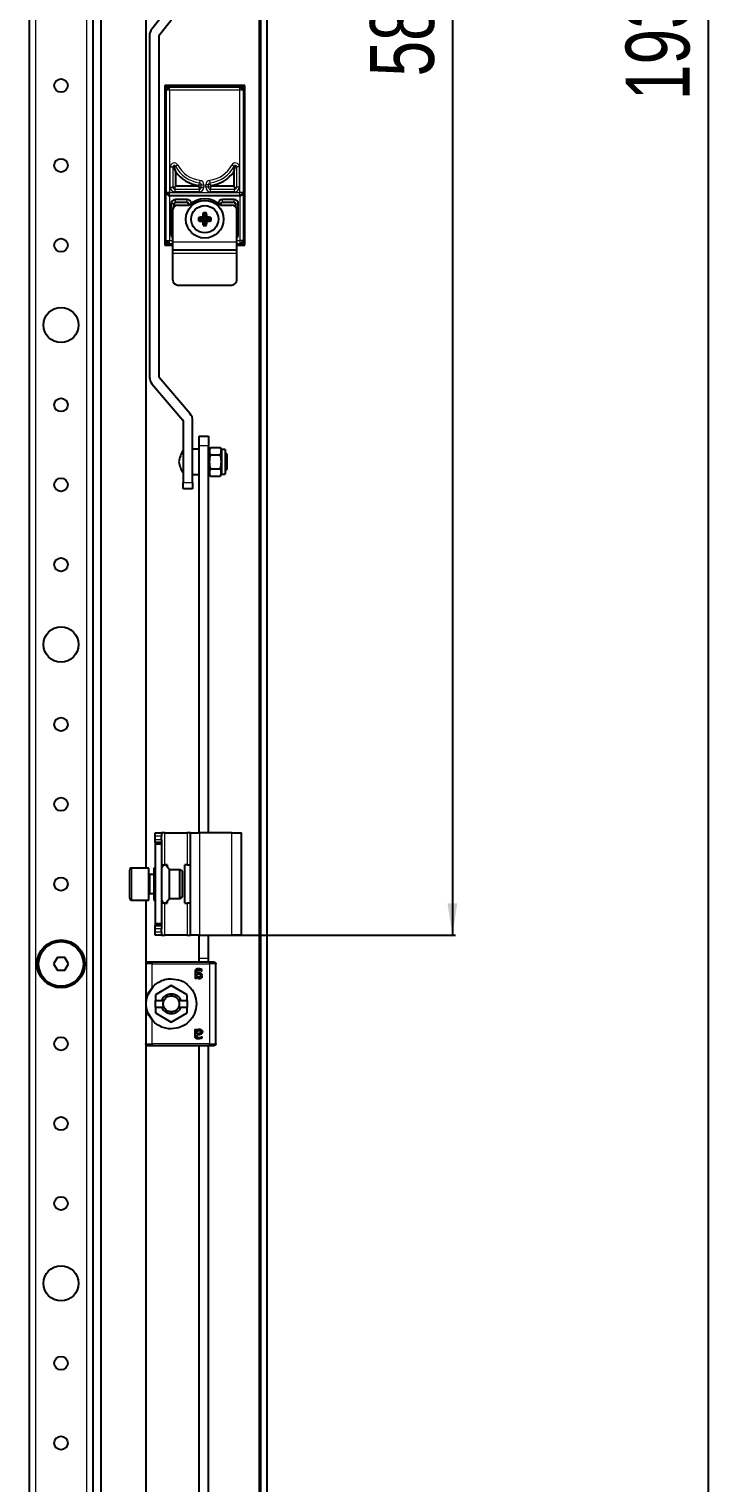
# Model space of a CAD drawing. Header units: millimetres. Extents: x -141 to 1299, y -1456 to 1043.
# Drawn here: x 1085 to 1299, y -678.5 to -223.4 of the extents above; entities that cross this region are included whole.
import ezdxf

# ---------------------------------------------------------------- set-up
doc = ezdxf.new("R2010")
doc.units = ezdxf.units.MM
doc.layers.add('FORMAT', color=7, linetype='Continuous')
doc.styles.add('SLDTEXTSTYLE0', font='TXT', dxfattribs={"width": 0.75})
doc.dimstyles.new('SLDDIMSTYLE0', dxfattribs={"dimtxt": 20, "dimasz": 10, "dimexe": 0, "dimexo": 0.0625, "dimgap": 5, "dimtad": 2, "dimdec": 1, "dimrnd": 1e-09, "dimzin": 12, "dimdsep": 46, "dimtxsty": 'SLDTEXTSTYLE0', "dimsah": 1, "dimcen": 0.09, "dimadec": 0, "dimazin": 3, "dimtfac": 1, "dimtofl": 0, "dimtmove": 0, "dimatfit": 3, "dimfxl": 0, "dimfrac": 2, "dimtolj": 1, "dimtzin": 12, "dimarcsym": 0})

# ---------------------------------------------------------------- blocks, each defined once
blk = doc.blocks.new('_D_5')
at = {"layer": 'FORMAT'}
for p, q in [((1151.5, 749.96), (1298.5, 749.96)), ((1297.5, 749.96), (1297.5, -1182.04)), ((1151.5, -1182.04), (1298.5, -1182.04))]:
    blk.add_line(p, q, dxfattribs=at)
for points in [[(1297.5, 749.96), (1295.96, 739.96), (1299.04, 739.96)], [(1297.5, -1182.04), (1299.04, -1172.04), (1295.96, -1172.04)]]:
    blk.add_solid(points, dxfattribs=at)
at = {"layer": 'FORMAT', "insert": (1271.72, -245.59), "char_height": 20, "attachment_point": 1, "rotation": 90, "style": 'SLDTEXTSTYLE0'}
blk.add_mtext('1932', dxfattribs=at)
blk = doc.blocks.new('_D_8')
at = {"layer": 'FORMAT'}
for p, q in [((1148.5, 74.96), (1218.5, 74.96)), ((1217.5, 74.96), (1217.5, -507.04)), ((1148.5, -507.04), (1218.5, -507.04))]:
    blk.add_line(p, q, dxfattribs=at)
for points in [[(1217.5, 74.96), (1215.96, 64.96), (1219.04, 64.96)], [(1217.5, -507.04), (1219.04, -497.04), (1215.96, -497.04)]]:
    blk.add_solid(points, dxfattribs=at)
at = {"layer": 'FORMAT', "insert": (1191.72, -238.2), "char_height": 20, "attachment_point": 1, "rotation": 90, "style": 'SLDTEXTSTYLE0'}
blk.add_mtext('582', dxfattribs=at)

msp = doc.modelspace()

# ---------------------------------------------------------------- linework, layer by layer
at = {"color": 7, "linetype": 'Continuous', "lineweight": 25}
for p, q in [((1157.49, -1293.54), (1157.49, 861.46)), ((1159.49, -1293.54), (1159.49, 861.46)), ((1107.49, 828.46), (1107.49, -1260.54)), ((1084.99, 801.46), (1084.99, -1233.54)), ((1104.99, 801.46), (1104.99, -1233.54)), ((1121.49, 53.96), (1121.49, -486.04)), ((1128.15, -217.39), (1123.39, -223.36)), ((1125.74, -225.23), (1130.5, -219.26)), ((1122.69, -225.35), (1122.69, -332.34)), ((1125.69, -332.34), (1125.69, -225.35)), ((1152.49, -241.04), (1127.49, -241.04)), ((1127.49, -241.04), (1127.49, -291.04)), ((1128.68, -241.22), (1151.31, -241.22)), ((1152.49, -291.04), (1152.49, -241.04)), ((1127.68, -289.85), (1127.68, -242.22)), ((1152.31, -242.22), (1152.31, -289.85)), ((1130.9, -268.09), (1130.44, -266.54)), ((1130.9, -272.58), (1130.9, -268.09)), ((1149.09, -268.09), (1149.54, -266.54)), ((1149.09, -268.09), (1149.09, -272.58)), ((1130.9, -272.58), (1130.64, -272.84)), ((1137.99, -272.58), (1130.9, -272.58)), ((1137.99, -272.38), (1138.24, -272.17)), ((1137.99, -272.38), (1137.99, -272.58)), ((1137.99, -272.58), (1138.24, -272.84)), ((1142, -272.38), (1141.74, -272.17)), ((1142, -272.58), (1141.74, -272.84)), ((1142, -272.58), (1142, -272.38)), ((1149.09, -272.58), (1142, -272.58)), ((1149.09, -272.58), (1149.34, -272.84)), ((1128.96, -275.54), (1128.95, -275.54)), ((1128.98, -275.54), (1128.96, -275.54)), ((1151.01, -275.54), (1128.98, -275.54)), ((1134.49, -276.74), (1130.79, -276.74)), ((1130.79, -277.6), (1134.49, -277.6)), ((1149.19, -276.74), (1145.49, -276.74)), ((1145.49, -277.6), (1149.19, -277.6)), ((1151.02, -275.54), (1151.01, -275.54)), ((1151.04, -275.54), (1151.02, -275.54)), ((1129.49, -278.04), (1129.49, -287.74)), ((1129.99, -289.99), (1129.99, -279.99)), ((1130.36, -279.01), (1130.36, -278.04)), ((1131.49, -278.49), (1135.1, -278.49)), ((1134.93, -278.04), (1134.93, -278.49)), ((1139.88, -281.33), (1139.45, -280.97)), ((1139.88, -281.33), (1139.88, -282.77)), ((1140.11, -281.33), (1140.54, -280.97)), ((1140.11, -282.77), (1140.11, -281.33)), ((1144.89, -278.49), (1148.49, -278.49)), ((1145.06, -278.49), (1145.06, -278.04)), ((1149.63, -278.04), (1149.63, -279.01)), ((1149.99, -289.99), (1149.99, -279.99)), ((1150.49, -287.74), (1150.49, -278.04)), ((1138.43, -282.77), (1138.07, -282.34)), ((1138.43, -283), (1138.07, -283.43)), ((1139.88, -282.77), (1138.43, -282.77)), ((1138.43, -283), (1139.88, -283)), ((1139.88, -282.77), (1139.36, -282.26)), ((1139.88, -283), (1139.36, -283.52)), ((1139.88, -284.45), (1139.45, -284.81)), ((1139.88, -283), (1139.88, -284.45)), ((1140.11, -282.77), (1140.62, -282.26)), ((1141.55, -282.77), (1140.11, -282.77)), ((1140.11, -283), (1140.62, -283.52)), ((1140.11, -283), (1141.55, -283)), ((1140.11, -284.45), (1140.11, -283)), ((1140.11, -284.45), (1140.54, -284.81)), ((1141.55, -282.77), (1141.91, -282.34)), ((1141.55, -283), (1141.91, -283.43)), ((1127.49, -291.04), (1129.99, -291.04)), ((1129.99, -290.85), (1128.68, -290.85)), ((1129.99, -292.49), (1129.99, -289.99)), ((1149.99, -292.49), (1149.99, -289.99)), ((1151.31, -290.85), (1149.99, -290.85)), ((1149.99, -291.04), (1152.49, -291.04)), ((1129.99, -292.49), (1149.99, -292.49)), ((1129.99, -293.49), (1129.99, -292.49)), ((1129.99, -301.99), (1129.99, -293.49)), ((1149.99, -293.49), (1149.99, -292.49)), ((1149.99, -301.99), (1149.99, -293.49)), ((1131.49, -303.49), (1148.49, -303.49)), ((1123.46, -334.41), (1133.15, -345.78)), ((1135.43, -343.83), (1125.74, -332.47)), ((1133.19, -345.91), (1133.19, -365.34)), ((1136.19, -365.34), (1136.19, -345.91)), ((1138.19, -354.84), (1136.19, -354.84)), ((1138.19, -350.84), (1141.19, -350.84)), ((1138.19, -353.84), (1138.19, -350.84)), ((1138.19, -475.04), (1138.19, -353.84)), ((1141.19, -350.84), (1141.19, -353.84)), ((1141.19, -475.04), (1141.19, -353.84)), ((1141.74, -354.39), (1141.39, -354.99)), ((1141.39, -354.99), (1141.39, -362.69)), ((1141.74, -354.39), (1144.85, -354.39)), ((1145.19, -354.99), (1144.85, -354.39)), ((1146.39, -354.99), (1145.19, -354.99)), ((1145.19, -354.99), (1145.19, -362.69)), ((1146.39, -354.99), (1146.39, -362.69)), ((1141.39, -355.89), (1141.19, -355.89)), ((1141.74, -356.61), (1144.85, -356.61)), ((1146.89, -356.39), (1146.39, -355.89)), ((1146.89, -356.39), (1146.89, -361.29)), ((1136.19, -362.84), (1138.19, -362.84)), ((1141.19, -361.79), (1141.39, -361.79)), ((1141.39, -362.69), (1141.74, -363.29)), ((1141.74, -361.06), (1144.85, -361.06)), ((1141.74, -363.29), (1144.85, -363.29)), ((1144.85, -363.29), (1145.19, -362.69)), ((1145.19, -362.69), (1146.39, -362.69)), ((1146.39, -361.79), (1146.89, -361.29)), ((1133.19, -367.34), (1133.19, -365.34)), ((1136.19, -367.34), (1133.19, -367.34)), ((1136.19, -365.34), (1136.19, -367.34)), ((1124.49, -475.04), (1126.49, -475.04)), ((1124.49, -476.04), (1124.49, -475.04)), ((1124.49, -477.04), (1124.49, -476.04)), ((1124.49, -478.04), (1124.49, -477.04)), ((1126.49, -475.04), (1126.49, -476.04)), ((1127.49, -475.04), (1126.49, -475.04)), ((1126.49, -477.04), (1126.49, -476.04)), ((1126.49, -477.04), (1126.49, -478.04)), ((1127.49, -475.04), (1134.49, -475.04)), ((1135.49, -475.04), (1134.49, -475.04)), ((1135.49, -507.04), (1135.49, -475.04)), ((1135.49, -475.04), (1138.49, -475.04)), ((1148.49, -475.04), (1138.49, -475.04)), ((1148.49, -475.04), (1151.49, -475.04)), ((1151.49, -507.04), (1151.49, -475.04)), ((1126.49, -478.04), (1124.49, -478.04)), ((1124.49, -478.04), (1124.49, -478.54)), ((1126.49, -478.54), (1124.49, -478.54)), ((1124.49, -478.54), (1124.49, -503.54)), ((1126.49, -478.04), (1126.49, -478.54)), ((1126.49, -478.54), (1126.49, -503.54)), ((1116.49, -495.44), (1116.49, -486.64)), ((1122.49, -486.04), (1117.09, -486.04)), ((1122.49, -496.04), (1122.49, -486.04)), ((1124.49, -486.04), (1123.99, -486.04)), ((1123.99, -486.04), (1123.99, -487.25)), ((1126.49, -485.04), (1127.49, -485.04)), ((1128.19, -485.04), (1127.49, -485.04)), ((1128.19, -485.04), (1128.19, -485.49)), ((1132.13, -486.54), (1128.99, -486.54)), ((1128.99, -495.54), (1128.99, -486.54)), ((1132.99, -487.04), (1132.13, -486.54)), ((1132.13, -495.54), (1132.13, -486.54)), ((1132.99, -495.04), (1132.99, -487.04)), ((1133.79, -497.04), (1133.79, -485.04)), ((1134.49, -485.04), (1133.79, -485.04)), ((1134.49, -485.04), (1135.49, -485.04)), ((1123.99, -488.04), (1122.74, -488.04)), ((1123.99, -487.25), (1123.99, -496.04)), ((1117.09, -496.04), (1122.49, -496.04)), ((1121.49, -496.04), (1121.49, -515.86)), ((1122.74, -494.04), (1123.99, -494.04)), ((1123.99, -496.04), (1124.49, -496.04)), ((1128.99, -495.54), (1132.13, -495.54)), ((1132.13, -495.54), (1132.99, -495.04)), ((1127.49, -497.04), (1126.49, -497.04)), ((1127.49, -497.04), (1128.19, -497.04)), ((1128.19, -496.59), (1128.19, -497.04)), ((1133.79, -497.04), (1134.49, -497.04)), ((1135.49, -497.04), (1134.49, -497.04)), ((1126.49, -503.54), (1124.49, -503.54)), ((1124.49, -503.54), (1124.49, -504.04)), ((1124.49, -505.04), (1124.49, -504.04)), ((1124.49, -504.04), (1126.49, -504.04)), ((1124.49, -506.04), (1124.49, -505.04)), ((1126.49, -503.54), (1126.49, -504.04)), ((1126.49, -504.04), (1126.49, -505.04)), ((1126.49, -506.04), (1126.49, -505.04)), ((1124.49, -507.04), (1124.49, -506.04)), ((1126.49, -507.04), (1124.49, -507.04)), ((1126.49, -506.04), (1126.49, -507.04)), ((1126.49, -507.04), (1127.49, -507.04)), ((1134.49, -507.04), (1127.49, -507.04)), ((1134.49, -507.04), (1135.49, -507.04)), ((1138.49, -507.04), (1135.49, -507.04)), ((1138.19, -514.34), (1138.19, -507.04)), ((1138.49, -507.04), (1148.49, -507.04)), ((1141.19, -514.34), (1141.19, -507.04)), ((1151.49, -507.04), (1148.49, -507.04)), ((1093.84, -514.04), (1092.68, -516.04)), ((1096.15, -514.04), (1093.84, -514.04)), ((1097.3, -516.04), (1096.15, -514.04)), ((1138.19, -515.59), (1138.19, -514.34)), ((1141.19, -515.59), (1141.19, -514.34)), ((1092.68, -516.04), (1093.84, -518.04)), ((1093.84, -518.04), (1096.15, -518.04)), ((1096.15, -518.04), (1097.3, -516.04)), ((1121.49, -516.04), (1121.49, -541.04)), ((1141.49, -515.54), (1123.49, -515.54)), ((1136.94, -518.58), (1136.94, -520.44)), ((1137.46, -518.83), (1137.46, -518.61)), ((1137.85, -518.83), (1137.46, -518.83)), ((1142.09, -515.54), (1141.84, -515.54)), ((1143.49, -541.04), (1143.49, -516.04)), ((1122.32, -525.41), (1123.83, -523.15)), ((1129.49, -522.82), (1124.54, -525.68)), ((1134.44, -525.68), (1129.49, -522.82)), ((1137.39, -520.44), (1137.39, -520.16)), ((1137.46, -519.18), (1137.89, -519.18)), ((1137.46, -519.77), (1137.46, -519.18)), ((1124.54, -525.68), (1124.54, -527.54)), ((1124.54, -529.54), (1124.54, -527.54)), ((1124.54, -527.54), (1126.51, -527.54)), ((1127.2, -527.54), (1126.51, -527.54)), ((1132.48, -527.54), (1131.79, -527.54)), ((1132.48, -527.54), (1134.44, -527.54)), ((1134.44, -527.54), (1134.44, -525.68)), ((1134.44, -527.54), (1134.44, -529.54)), ((1123.83, -533.92), (1122.32, -531.66)), ((1124.54, -529.54), (1124.54, -531.39)), ((1124.54, -529.54), (1126.51, -529.54)), ((1124.54, -531.39), (1129.49, -534.25)), ((1126.51, -529.54), (1127.2, -529.54)), ((1129.49, -534.25), (1134.44, -531.39)), ((1131.79, -529.54), (1132.48, -529.54)), ((1132.48, -529.54), (1134.44, -529.54)), ((1134.44, -531.39), (1134.44, -529.54)), ((1136.94, -538.49), (1136.94, -536.63)), ((1137.39, -536.63), (1137.39, -536.91)), ((1121.49, -541.21), (1121.49, -1161.04)), ((1123.49, -541.54), (1141.49, -541.54)), ((1137.46, -537.89), (1137.46, -537.3)), ((1137.89, -537.89), (1137.46, -537.89)), ((1137.85, -538.24), (1137.46, -538.24)), ((1137.46, -538.24), (1137.46, -538.46)), ((1138.19, -1150.04), (1138.19, -541.54)), ((1141.19, -1150.04), (1141.19, -541.54)), ((1141.84, -541.54), (1142.09, -541.54))]:
    msp.add_line(p, q, dxfattribs=at)
at = {"color": 8, "linetype": 'Continuous', "lineweight": 18}
for p, q in [((1156.89, 858.86), (1156.89, -1290.94)), ((1086.99, 801.46), (1086.99, -1233.54)), ((1102.99, 801.46), (1102.99, -1233.54)), ((1128.68, -241.22), (1128.98, -241.52)), ((1151.01, -241.52), (1151.31, -241.22)), ((1127.98, -242.52), (1127.68, -242.22)), ((1127.98, -274.54), (1127.98, -242.52)), ((1128.98, -241.52), (1151.01, -241.52)), ((1128.98, -242.52), (1128.98, -274.54)), ((1151.01, -242.52), (1128.98, -242.52)), ((1151.01, -274.54), (1151.01, -242.52)), ((1152.31, -242.22), (1152.01, -242.52)), ((1152.01, -242.52), (1152.01, -274.54)), ((1129.18, -272.84), (1129.18, -266.54)), ((1129.18, -266.54), (1129.98, -266.54)), ((1129.98, -266.54), (1129.98, -272.84)), ((1130.44, -266.54), (1129.98, -266.54)), ((1130.44, -266.54), (1130.85, -266.32)), ((1131.55, -265.94), (1130.85, -266.32)), ((1149.14, -266.32), (1148.44, -265.94)), ((1149.54, -266.54), (1149.14, -266.32)), ((1149.54, -266.54), (1150, -266.54)), ((1150.8, -266.54), (1150, -266.54)), ((1150, -272.84), (1150, -266.54)), ((1150.8, -266.54), (1150.8, -272.84)), ((1129.18, -272.84), (1129.98, -272.84)), ((1130.64, -272.84), (1129.98, -272.84)), ((1130.64, -272.84), (1130.64, -273.5)), ((1138.24, -272.17), (1138.33, -271.51)), ((1138.24, -272.17), (1138.9, -272.17)), ((1138.24, -272.84), (1138.24, -273.5)), ((1138.24, -272.84), (1138.9, -272.84)), ((1138.44, -270.72), (1138.33, -271.51)), ((1138.9, -272.17), (1139.7, -272.17)), ((1138.9, -272.84), (1138.9, -272.17)), ((1138.9, -272.84), (1139.7, -272.84)), ((1139.7, -272.17), (1139.7, -272.84)), ((1140.28, -272.84), (1140.28, -272.17)), ((1141.08, -272.17), (1140.28, -272.17)), ((1141.08, -272.84), (1140.28, -272.84)), ((1141.08, -272.17), (1141.08, -272.84)), ((1141.74, -272.17), (1141.08, -272.17)), ((1141.74, -272.84), (1141.08, -272.84)), ((1141.65, -271.51), (1141.55, -270.72)), ((1141.74, -272.17), (1141.65, -271.51)), ((1141.74, -272.84), (1141.74, -273.5)), ((1149.34, -272.84), (1149.34, -273.5)), ((1149.34, -272.84), (1150, -272.84)), ((1150.8, -272.84), (1150, -272.84)), ((1127.95, -274.54), (1127.98, -274.54)), ((1127.95, -289.58), (1127.95, -274.54)), ((1128.95, -275.54), (1128.95, -289.58)), ((1128.98, -274.54), (1151.01, -274.54)), ((1130.64, -273.5), (1130.64, -274.29)), ((1130.64, -273.5), (1138.24, -273.5)), ((1138.24, -274.29), (1130.64, -274.29)), ((1130.79, -277.6), (1130.79, -276.74)), ((1134.49, -277.6), (1134.49, -276.74)), ((1138.24, -273.5), (1138.24, -274.29)), ((1141.74, -274.29), (1141.74, -273.5)), ((1141.74, -273.5), (1149.34, -273.5)), ((1149.34, -274.29), (1141.74, -274.29)), ((1145.49, -277.6), (1145.49, -276.74)), ((1149.19, -277.6), (1149.19, -276.74)), ((1149.34, -274.29), (1149.34, -273.5)), ((1151.04, -289.58), (1151.04, -275.54)), ((1152.01, -274.54), (1152.04, -274.54)), ((1152.04, -274.54), (1152.04, -289.58)), ((1130.36, -278.04), (1129.49, -278.04)), ((1134.93, -278.04), (1135.6, -278.04)), ((1145.06, -278.04), (1144.39, -278.04)), ((1149.63, -278.04), (1150.49, -278.04)), ((1127.68, -289.85), (1127.95, -289.58)), ((1128.95, -290.58), (1128.68, -290.85)), ((1128.95, -289.58), (1129.99, -289.58)), ((1129.99, -290.58), (1128.95, -290.58)), ((1129.99, -287.74), (1129.49, -287.74)), ((1129.99, -289.99), (1149.99, -289.99)), ((1149.99, -287.74), (1150.49, -287.74)), ((1149.99, -289.58), (1151.04, -289.58)), ((1151.04, -290.58), (1149.99, -290.58)), ((1151.31, -290.85), (1151.04, -290.58)), ((1152.04, -289.58), (1152.31, -289.85)), ((1129.99, -293.49), (1149.99, -293.49)), ((1141.19, -353.84), (1138.19, -353.84)), ((1133.19, -365.34), (1136.19, -365.34)), ((1126.49, -476.04), (1124.49, -476.04)), ((1124.49, -477.04), (1126.49, -477.04)), ((1127.49, -485.04), (1127.49, -475.04)), ((1134.49, -475.04), (1134.49, -485.04)), ((1138.49, -507.04), (1138.49, -475.04)), ((1148.49, -507.04), (1148.49, -475.04)), ((1117.09, -486.04), (1117.09, -496.04)), ((1122.74, -488.04), (1122.74, -489.5)), ((1122.74, -489.5), (1122.74, -494.04)), ((1127.49, -507.04), (1127.49, -497.04)), ((1134.49, -497.04), (1134.49, -507.04)), ((1126.49, -505.04), (1124.49, -505.04)), ((1124.49, -506.04), (1126.49, -506.04)), ((1141.19, -514.34), (1138.19, -514.34)), ((1123.49, -523.47), (1123.49, -516.04)), ((1123.49, -516.04), (1141.49, -516.04)), ((1141.49, -516.04), (1141.49, -541.04)), ((1129.49, -531.04), (1129.49, -531.69)), ((1123.49, -541.04), (1123.49, -533.6)), ((1141.49, -541.04), (1123.49, -541.04))]:
    msp.add_line(p, q, dxfattribs=at)
at = {"color": 7, "linetype": 'Continuous', "lineweight": 25}
for centre, radius in [((1094.99, -241.04), 2.1), ((1094.99, -266.04), 2.1), ((1139.99, -282.89), 5.9), ((1139.99, -282.89), 4.25), ((1094.99, -291.04), 2.1), ((1094.99, -316.04), 5.5), ((1094.99, -341.04), 2.1), ((1094.99, -366.04), 2.1), ((1094.99, -391.04), 2.1), ((1094.99, -416.04), 5.5), ((1094.99, -441.04), 2.1), ((1094.99, -466.04), 2.1), ((1094.99, -491.04), 2.1), ((1094.99, -516.04), 7.5), ((1094.99, -516.04), 7), ((1094.99, -541.04), 2.1), ((1094.99, -566.04), 2.1), ((1094.99, -591.04), 2.1), ((1094.99, -616.04), 5.5), ((1094.99, -641.04), 2.1), ((1094.99, -666.04), 2.1)]:
    msp.add_circle(centre, radius, dxfattribs=at)
for centre, radius, start, end in [((1125.89, -225.35), 3.2, 141.4416, 180), ((1125.89, -225.35), 0.2, 141.4416, 180), ((1139.69, -261.56), 10.95, 216.5958, 261.061), ((1140.3, -261.56), 10.95, 278.939, 323.4042), ((1130.79, -278.04), 1.3, 90, 180), ((1130.79, -278.04), 0.435, 90, 180), ((1134.49, -278.04), 1.3, 6.3593, 90), ((1134.49, -278.04), 0.435, 0, 90), ((1139.99, -283.49), 7, 45.5847, 134.4153), ((1145.49, -278.04), 1.3, 90, 173.6407), ((1145.49, -278.04), 0.435, 90, 180), ((1149.19, -278.04), 1.3, 0, 90), ((1149.19, -278.04), 0.435, 0, 90), ((1131.49, -279.99), 1.5, 90, 180), ((1158.07, -282.82), 18.72, 174.3168, 178.2751), ((1139.99, -282.89), 2, 74.1146, 105.8854), ((1139.99, -282.89), 1.56, 85.8165, 94.1835), ((1121.91, -282.82), 18.72, 1.7249, 5.6832), ((1148.49, -279.99), 1.5, 0, 90), ((1139.99, -282.89), 2, 164.1146, 195.8854), ((1139.93, -300.97), 18.72, 91.7249, 95.6832), ((1139.93, -264.81), 18.72, 264.3168, 268.2751), ((1139.99, -282.89), 1.56, 175.8165, 184.1835), ((1158.07, -282.95), 18.72, 181.7249, 185.6832), ((1139.99, -282.89), 2, 254.1146, 285.8854), ((1139.99, -282.89), 1.56, 265.8165, 274.1835), ((1121.91, -282.95), 18.72, 354.3168, 358.2751), ((1140.06, -300.97), 18.72, 84.3168, 88.2751), ((1140.06, -264.81), 18.72, 271.7249, 275.6832), ((1139.99, -282.89), 1.56, 355.8165, 4.1835), ((1139.99, -282.89), 2, 344.1146, 15.8854), ((1130.79, -287.74), 1.3, 180, 232.0201), ((1149.19, -287.74), 1.3, 307.9799, 0), ((1131.49, -301.99), 1.5, 180, 270), ((1148.49, -301.99), 1.5, 270, 0), ((1125.89, -332.34), 3.2, 180, 220.4367), ((1125.89, -332.34), 0.2, 180, 220.4367), ((1132.99, -345.91), 0.2, 0, 40.4367), ((1132.99, -345.91), 3.2, 0, 40.4367), ((1139.84, -359.79), 8, 146.1291, 173.1181), ((1139.84, -357.88), 8, 186.8819, 213.8709), ((1117.09, -486.64), 0.6, 90, 180), ((1122.74, -487.79), 0.25, 180, 270), ((1117.09, -495.44), 0.6, 180, 270), ((1122.74, -494.29), 0.25, 90, 180)]:
    msp.add_arc(centre, radius, start, end, dxfattribs=at)
at = {"color": 8, "linetype": 'Continuous', "lineweight": 18}
for centre, radius, start, end in [((1130.44, -266.54), 1.26, 28.2631, 180), ((1130.44, -266.54), 0.46, 28.2631, 180), ((1139.69, -261.56), 10.04, 208.2631, 262.2213), ((1139.69, -261.56), 9.24, 208.2631, 262.2213), ((1140.3, -261.56), 9.24, 277.7787, 331.7369), ((1140.3, -261.56), 10.04, 277.7787, 331.7369), ((1149.54, -266.54), 1.26, 0, 151.7369), ((1149.54, -266.54), 0.46, 0, 151.7369), ((1130.64, -272.84), 1.46, 180, 270), ((1130.64, -272.84), 0.66, 180, 270), ((1138.24, -272.84), 1.46, 270, 0), ((1138.24, -272.84), 0.66, 270, 0), ((1138.24, -272.17), 0.66, 0, 82.2213), ((1138.24, -272.17), 1.46, 0, 82.2213), ((1141.74, -272.17), 1.46, 97.7787, 180), ((1141.74, -272.84), 1.46, 180, 270), ((1141.74, -272.17), 0.66, 97.7787, 180), ((1141.74, -272.84), 0.66, 180, 270), ((1149.34, -272.84), 1.46, 270, 0), ((1149.34, -272.84), 0.66, 270, 0)]:
    msp.add_arc(centre, radius, start, end, dxfattribs=at)
at = {"color": 7, "linetype": 'Continuous', "lineweight": 25}
for points, knots in [([(1127.68, -242.22), (1127.68, -242.19), (1127.69, -242.07), (1127.82, -241.84), (1128.04, -241.58), (1128.28, -241.38), (1128.47, -241.27), (1128.59, -241.23), (1128.65, -241.22), (1128.68, -241.22)], [0, 0, 0, 0, 0.056697, 0.250352, 0.499864, 0.748869, 0.874453, 0.943515, 1, 1, 1, 1]), ([(1151.31, -241.22), (1151.34, -241.22), (1151.46, -241.23), (1151.69, -241.36), (1151.95, -241.58), (1152.15, -241.82), (1152.26, -242.01), (1152.3, -242.13), (1152.31, -242.19), (1152.31, -242.22)], [0, 0, 0, 0, 0.056697, 0.250352, 0.499864, 0.748869, 0.874453, 0.943515, 1, 1, 1, 1]), ([(1127.95, -274.54), (1127.96, -274.59), (1128, -274.8), (1128.23, -275.08), (1128.51, -275.33), (1128.71, -275.46), (1128.84, -275.52), (1128.92, -275.53), (1128.95, -275.54)], [0, 0, 0, 0, 0.1252065, 0.499639, 0.7484804, 0.8740995, 0.9462507, 1, 1, 1, 1]), ([(1151.01, -275.54), (1151.04, -275.53), (1151.1, -275.53), (1151.22, -275.48), (1151.41, -275.38), (1151.55, -275.25), (1151.64, -275.17)], [0, 0, 0, 0, 0.124863, 0.249962, 0.500073, 1, 1, 1, 1]), ([(1151.04, -275.54), (1151.07, -275.53), (1151.22, -275.5), (1151.45, -275.35), (1151.72, -275.13), (1151.9, -274.89), (1152.01, -274.69), (1152.03, -274.59), (1152.04, -274.54)], [0, 0, 0, 0, 0.053741, 0.250625, 0.499429, 0.749504, 0.874813, 1, 1, 1, 1]), ([(1128.68, -290.85), (1128.65, -290.85), (1128.52, -290.84), (1128.3, -290.71), (1128.04, -290.49), (1127.84, -290.25), (1127.73, -290.06), (1127.68, -289.94), (1127.68, -289.88), (1127.68, -289.85)], [0, 0, 0, 0, 0.0566974, 0.2503517, 0.4998638, 0.7488693, 0.8744535, 0.9435148, 1, 1, 1, 1]), ([(1152.31, -289.85), (1152.31, -289.88), (1152.3, -290.01), (1152.17, -290.23), (1151.95, -290.49), (1151.71, -290.69), (1151.52, -290.8), (1151.4, -290.84), (1151.34, -290.85), (1151.31, -290.85)], [0, 0, 0, 0, 0.0566974, 0.2503517, 0.4998638, 0.7488693, 0.8744535, 0.9435148, 1, 1, 1, 1]), ([(1141.74, -354.39), (1141.56, -354.78), (1141.22, -355.53), (1141.58, -356.27), (1141.74, -356.61)], [0, 0, 0, 0, 0.534707, 1, 1, 1, 1]), ([(1144.85, -356.61), (1145.03, -356.21), (1145.36, -355.47), (1145.01, -354.73), (1144.85, -354.39)], [0, 0, 0, 0, 0.534707, 1, 1, 1, 1]), ([(1141.74, -356.61), (1141.57, -357.37), (1141.22, -358.85), (1141.57, -360.33), (1141.74, -361.06)], [0, 0, 0, 0, 0.508481, 1, 1, 1, 1]), ([(1144.85, -361.06), (1145.02, -360.31), (1145.36, -358.82), (1145.02, -357.34), (1144.85, -356.61)], [0, 0, 0, 0, 0.508481, 1, 1, 1, 1]), ([(1141.74, -361.06), (1141.56, -361.46), (1141.22, -362.2), (1141.58, -362.94), (1141.74, -363.29)], [0, 0, 0, 0, 0.534707, 1, 1, 1, 1]), ([(1144.85, -363.29), (1145.03, -362.89), (1145.36, -362.14), (1145.01, -361.4), (1144.85, -361.06)], [0, 0, 0, 0, 0.534707, 1, 1, 1, 1]), ([(1128.99, -486.54), (1128.82, -486.38), (1128.47, -486.08), (1128.28, -485.51), (1127.91, -485.2), (1127.58, -485.07), (1127.22, -485.11), (1126.87, -485.3), (1126.62, -485.66), (1126.54, -485.95), (1126.49, -486.1)], [0, 0, 0, 0, 0.185676, 0.371025, 0.466937, 0.562172, 0.656347, 0.751553, 0.873842, 1, 1, 1, 1]), ([(1126.49, -495.97), (1126.54, -496.12), (1126.62, -496.41), (1126.87, -496.77), (1127.22, -496.96), (1127.58, -497), (1127.91, -496.87), (1128.28, -496.56), (1128.47, -496), (1128.82, -495.69), (1128.99, -495.54)], [0, 0, 0, 0, 0.126158, 0.248447, 0.343653, 0.437828, 0.533063, 0.628975, 0.814324, 1, 1, 1, 1]), ([(1138.05, -517.54), (1137.9, -517.54), (1137.67, -517.55), (1137.39, -517.65), (1137.21, -517.77), (1137.07, -517.93), (1136.95, -518.21), (1136.94, -518.43), (1136.94, -518.58)], [0, 0, 0, 0, 0.250089, 0.382495, 0.500259, 0.622163, 0.750133, 1, 1, 1, 1]), ([(1137.46, -518.61), (1137.47, -518.52), (1137.47, -518.39), (1137.53, -518.22), (1137.61, -518.11), (1137.71, -518.03), (1137.84, -517.98), (1137.97, -517.95), (1138.06, -517.95), (1138.1, -517.95)], [0, 0, 0, 0, 0.250023, 0.382539, 0.499802, 0.620838, 0.749652, 0.874777, 1, 1, 1, 1]), ([(1139.23, -519.75), (1139.22, -519.67), (1139.22, -519.52), (1139.12, -519.3), (1138.96, -519.12), (1138.7, -518.95), (1138.31, -518.85), (1138, -518.84), (1137.85, -518.83)], [0, 0, 0, 0, 0.125049, 0.249886, 0.370856, 0.49982, 0.749609, 1, 1, 1, 1]), ([(1139.11, -518.03), (1139.11, -517.98), (1139.11, -517.89), (1139.05, -517.8), (1138.91, -517.72), (1138.58, -517.59), (1138.26, -517.56), (1138.05, -517.54)], [0, 0, 0, 0, 0.1246927, 0.1871822, 0.2497734, 0.5000394, 1, 1, 1, 1]), ([(1138.1, -517.95), (1138.26, -517.97), (1138.5, -517.99), (1138.76, -518.12), (1138.88, -518.19), (1138.95, -518.23), (1138.99, -518.24), (1139.01, -518.24)], [0, 0, 0, 0, 0.4987, 0.749508, 0.874949, 0.946783, 1, 1, 1, 1]), ([(1139.01, -518.24), (1139.02, -518.24), (1139.04, -518.24), (1139.05, -518.23), (1139.07, -518.21), (1139.09, -518.19), (1139.1, -518.15), (1139.11, -518.11), (1139.11, -518.07), (1139.11, -518.05), (1139.11, -518.03)], [0, 0, 0, 0, 0.128825, 0.180169, 0.243397, 0.36986, 0.499864, 0.749649, 0.843476, 1, 1, 1, 1]), ([(1136.94, -520.44), (1136.94, -520.46), (1136.94, -520.47), (1136.95, -520.49), (1136.98, -520.51), (1137.05, -520.53), (1137.12, -520.54), (1137.16, -520.54)], [0, 0, 0, 0, 0.124881, 0.183376, 0.250934, 0.500336, 1, 1, 1, 1]), ([(1137.16, -520.54), (1137.21, -520.53), (1137.28, -520.53), (1137.35, -520.52), (1137.38, -520.49), (1137.39, -520.47), (1137.39, -520.45), (1137.39, -520.44)], [0, 0, 0, 0, 0.499718, 0.749437, 0.810587, 0.875078, 1, 1, 1, 1]), ([(1137.39, -520.16), (1137.52, -520.28), (1137.7, -520.45), (1137.98, -520.56), (1138.14, -520.59), (1138.23, -520.59), (1138.27, -520.59)], [0, 0, 0, 0, 0.499113, 0.749325, 0.874665, 1, 1, 1, 1]), ([(1138.19, -520.18), (1138.11, -520.18), (1137.97, -520.16), (1137.71, -520.03), (1137.56, -519.87), (1137.46, -519.77)], [0, 0, 0, 0, 0.249939, 0.499864, 1, 1, 1, 1]), ([(1137.89, -519.18), (1138, -519.19), (1138.18, -519.19), (1138.4, -519.25), (1138.55, -519.35), (1138.64, -519.45), (1138.69, -519.58), (1138.7, -519.67), (1138.7, -519.71)], [0, 0, 0, 0, 0.279652, 0.500248, 0.629485, 0.750186, 0.875763, 1, 1, 1, 1]), ([(1138.7, -519.71), (1138.69, -519.78), (1138.69, -519.88), (1138.62, -519.99), (1138.56, -520.07), (1138.48, -520.12), (1138.38, -520.16), (1138.28, -520.18), (1138.22, -520.18), (1138.19, -520.18)], [0, 0, 0, 0, 0.249168, 0.373635, 0.49939, 0.619394, 0.749656, 0.87477, 1, 1, 1, 1]), ([(1138.27, -520.59), (1138.39, -520.59), (1138.57, -520.58), (1138.8, -520.49), (1138.95, -520.39), (1139.08, -520.26), (1139.2, -520.05), (1139.22, -519.87), (1139.23, -519.75)], [0, 0, 0, 0, 0.25007, 0.379181, 0.500499, 0.62417, 0.750842, 1, 1, 1, 1]), ([(1123.49, -533.6), (1123.21, -533.22), (1122.64, -532.47), (1122.08, -531.22), (1121.73, -529.94), (1121.6, -528.53), (1121.73, -527.13), (1122.08, -525.85), (1122.64, -524.6), (1123.21, -523.85), (1123.49, -523.47)], [0, 0, 0, 0, 0.125762, 0.25037, 0.375307, 0.500139, 0.62481, 0.749763, 0.874888, 1, 1, 1, 1]), ([(1136.94, -536.63), (1136.94, -536.62), (1136.94, -536.6), (1136.95, -536.58), (1136.98, -536.56), (1137.05, -536.54), (1137.12, -536.54), (1137.16, -536.54)], [0, 0, 0, 0, 0.124884, 0.186377, 0.250914, 0.500322, 1, 1, 1, 1]), ([(1137.16, -536.54), (1137.21, -536.54), (1137.27, -536.54), (1137.34, -536.55), (1137.36, -536.56), (1137.38, -536.58), (1137.39, -536.6), (1137.39, -536.62), (1137.39, -536.63)], [0, 0, 0, 0, 0.499162, 0.644242, 0.749698, 0.813605, 0.875217, 1, 1, 1, 1]), ([(1137.39, -536.91), (1137.52, -536.79), (1137.7, -536.62), (1138.02, -536.49), (1138.19, -536.48), (1138.27, -536.48)], [0, 0, 0, 0, 0.499364, 0.749701, 1, 1, 1, 1]), ([(1137.46, -537.3), (1137.56, -537.2), (1137.71, -537.04), (1137.94, -536.93), (1138.08, -536.89), (1138.15, -536.89), (1138.19, -536.89)], [0, 0, 0, 0, 0.499765, 0.749504, 0.874771, 1, 1, 1, 1]), ([(1138.19, -536.89), (1138.25, -536.89), (1138.35, -536.9), (1138.47, -536.95), (1138.56, -537), (1138.62, -537.08), (1138.67, -537.16), (1138.7, -537.26), (1138.7, -537.33), (1138.7, -537.36)], [0, 0, 0, 0, 0.2496231, 0.3771401, 0.499734, 0.6227303, 0.7498125, 0.8748762, 1, 1, 1, 1]), ([(1138.27, -536.48), (1138.39, -536.48), (1138.57, -536.49), (1138.8, -536.58), (1138.95, -536.68), (1139.08, -536.81), (1139.2, -537.02), (1139.22, -537.2), (1139.23, -537.32)], [0, 0, 0, 0, 0.25007, 0.379559, 0.500499, 0.624556, 0.750843, 1, 1, 1, 1]), ([(1138.05, -539.54), (1137.97, -539.53), (1137.83, -539.53), (1137.6, -539.49), (1137.39, -539.42), (1137.21, -539.31), (1137.07, -539.14), (1136.95, -538.86), (1136.94, -538.64), (1136.94, -538.49)], [0, 0, 0, 0, 0.125255, 0.250437, 0.383066, 0.500493, 0.622629, 0.75025, 1, 1, 1, 1]), ([(1137.46, -538.46), (1137.47, -538.5), (1137.47, -538.59), (1137.49, -538.73), (1137.53, -538.86), (1137.61, -538.97), (1137.71, -539.05), (1137.88, -539.11), (1138.01, -539.12), (1138.1, -539.12)], [0, 0, 0, 0, 0.125295, 0.250514, 0.383518, 0.50035, 0.621938, 0.750243, 1, 1, 1, 1]), ([(1139.23, -537.32), (1139.23, -537.36), (1139.23, -537.44), (1139.2, -537.59), (1139.12, -537.77), (1138.96, -537.95), (1138.7, -538.12), (1138.31, -538.22), (1138, -538.24), (1137.85, -538.24)], [0, 0, 0, 0, 0.062637, 0.125278, 0.250072, 0.374841, 0.499994, 0.749696, 1, 1, 1, 1]), ([(1138.7, -537.36), (1138.7, -537.4), (1138.69, -537.5), (1138.64, -537.62), (1138.55, -537.72), (1138.4, -537.82), (1138.18, -537.88), (1138, -537.88), (1137.89, -537.89)], [0, 0, 0, 0, 0.124446, 0.249795, 0.37, 0.499734, 0.719932, 1, 1, 1, 1]), ([(1139.11, -539.04), (1139.11, -539.07), (1139.11, -539.12), (1139.1, -539.2), (1139.05, -539.27), (1138.91, -539.35), (1138.58, -539.48), (1138.26, -539.52), (1138.05, -539.54)], [0, 0, 0, 0, 0.062686, 0.125173, 0.187628, 0.250185, 0.500314, 1, 1, 1, 1]), ([(1138.1, -539.12), (1138.27, -539.11), (1138.57, -539.08), (1138.84, -538.87), (1138.99, -538.83), (1139.01, -538.83)], [0, 0, 0, 0, 0.498852, 0.946609, 1, 1, 1, 1]), ([(1139.01, -538.83), (1139.02, -538.83), (1139.04, -538.83), (1139.06, -538.84), (1139.07, -538.86), (1139.09, -538.88), (1139.11, -538.94), (1139.11, -539), (1139.11, -539.04)], [0, 0, 0, 0, 0.13107, 0.182437, 0.243796, 0.371388, 0.500442, 1, 1, 1, 1])]:
    msp.add_open_spline(points, degree=3, knots=knots, dxfattribs=at)
at = {"color": 8, "linetype": 'Continuous', "lineweight": 18}
for points, knots in [([(1128.35, -241.89), (1128.26, -241.98), (1128.14, -242.12), (1128.03, -242.31), (1127.99, -242.43), (1127.98, -242.49), (1127.98, -242.52)], [0, 0, 0, 0, 0.499932, 0.750046, 0.875143, 1, 1, 1, 1]), ([(1128.35, -242.52), (1128.25, -242.52), (1128.11, -242.52), (1127.99, -242.52), (1127.98, -242.52), (1127.98, -242.52)], [0, 0, 0, 0, 0.633094, 0.851999, 1, 1, 1, 1]), ([(1128.98, -241.52), (1128.95, -241.52), (1128.88, -241.53), (1128.77, -241.57), (1128.58, -241.68), (1128.44, -241.8), (1128.35, -241.89)], [0, 0, 0, 0, 0.124863, 0.249962, 0.500073, 1, 1, 1, 1]), ([(1128.35, -241.89), (1128.35, -241.89), (1128.36, -241.9), (1128.43, -241.97), (1128.46, -242)], [0, 0, 0, 0, 0.584601, 1, 1, 1, 1]), ([(1128.35, -242.52), (1128.35, -242.41), (1128.36, -242.22), (1128.43, -242.06), (1128.46, -242)], [0, 0, 0, 0, 0.584782, 1, 1, 1, 1]), ([(1128.98, -242.52), (1128.94, -242.52), (1128.85, -242.52), (1128.63, -242.52), (1128.47, -242.52), (1128.35, -242.52)], [0, 0, 0, 0, 0.148001, 0.366906, 1, 1, 1, 1]), ([(1128.98, -241.89), (1128.87, -241.9), (1128.68, -241.9), (1128.52, -241.97), (1128.46, -242)], [0, 0, 0, 0, 0.584782, 1, 1, 1, 1]), ([(1128.98, -241.89), (1128.98, -241.81), (1128.98, -241.68), (1128.98, -241.58), (1128.98, -241.53), (1128.98, -241.52), (1128.98, -241.52)], [0, 0, 0, 0, 0.499933, 0.750044, 0.87514, 1, 1, 1, 1]), ([(1128.98, -242.52), (1128.98, -242.49), (1128.98, -242.43), (1128.98, -242.31), (1128.98, -242.12), (1128.98, -241.98), (1128.98, -241.89)], [0, 0, 0, 0, 0.124527, 0.250035, 0.500121, 1, 1, 1, 1]), ([(1151.01, -241.89), (1151.01, -241.79), (1151.01, -241.65), (1151.01, -241.54), (1151.01, -241.52), (1151.01, -241.52)], [0, 0, 0, 0, 0.633094, 0.851999, 1, 1, 1, 1]), ([(1151.64, -241.89), (1151.55, -241.8), (1151.41, -241.68), (1151.22, -241.57), (1151.1, -241.53), (1151.04, -241.52), (1151.01, -241.52)], [0, 0, 0, 0, 0.499932, 0.750046, 0.875143, 1, 1, 1, 1]), ([(1151.01, -242.52), (1151.01, -242.48), (1151.01, -242.39), (1151.01, -242.17), (1151.01, -242.01), (1151.01, -241.89)], [0, 0, 0, 0, 0.148001, 0.3669064, 1, 1, 1, 1]), ([(1151.01, -241.89), (1151.12, -241.9), (1151.31, -241.9), (1151.47, -241.97), (1151.53, -242)], [0, 0, 0, 0, 0.584782, 1, 1, 1, 1]), ([(1151.64, -242.52), (1151.52, -242.52), (1151.36, -242.52), (1151.14, -242.52), (1151.05, -242.52), (1151.01, -242.52)], [0, 0, 0, 0, 0.633094, 0.851999, 1, 1, 1, 1]), ([(1151.64, -241.89), (1151.64, -241.89), (1151.63, -241.9), (1151.56, -241.97), (1151.53, -242)], [0, 0, 0, 0, 0.584601, 1, 1, 1, 1]), ([(1151.64, -242.52), (1151.63, -242.41), (1151.62, -242.22), (1151.56, -242.06), (1151.53, -242)], [0, 0, 0, 0, 0.584782, 1, 1, 1, 1]), ([(1152.01, -242.52), (1152.01, -242.49), (1152, -242.43), (1151.96, -242.31), (1151.85, -242.12), (1151.73, -241.98), (1151.64, -241.89)], [0, 0, 0, 0, 0.124863, 0.249962, 0.500073, 1, 1, 1, 1]), ([(1152.01, -242.52), (1152.01, -242.52), (1151.99, -242.52), (1151.88, -242.52), (1151.74, -242.52), (1151.64, -242.52)], [0, 0, 0, 0, 0.148001, 0.3669064, 1, 1, 1, 1]), ([(1128.35, -274.54), (1128.27, -274.54), (1128.14, -274.54), (1128.03, -274.54), (1127.99, -274.54), (1127.98, -274.54), (1127.98, -274.54)], [0, 0, 0, 0, 0.49988, 0.749964, 0.875473, 1, 1, 1, 1]), ([(1128.35, -275.17), (1128.24, -275.05), (1128.1, -274.89), (1127.99, -274.66), (1127.98, -274.57), (1127.98, -274.54)], [0, 0, 0, 0, 0.633497, 0.852215, 1, 1, 1, 1]), ([(1128.98, -274.54), (1128.95, -274.54), (1128.88, -274.54), (1128.77, -274.54), (1128.58, -274.54), (1128.44, -274.54), (1128.35, -274.54)], [0, 0, 0, 0, 0.124527, 0.250035, 0.500121, 1, 1, 1, 1]), ([(1128.35, -274.54), (1128.35, -274.65), (1128.36, -274.83), (1128.43, -274.99), (1128.45, -275.06)], [0, 0, 0, 0, 0.585225, 1, 1, 1, 1]), ([(1128.35, -275.17), (1128.35, -275.16), (1128.36, -275.15), (1128.43, -275.09), (1128.45, -275.06)], [0, 0, 0, 0, 0.5850478, 1, 1, 1, 1]), ([(1128.98, -275.54), (1128.94, -275.53), (1128.85, -275.52), (1128.62, -275.41), (1128.46, -275.27), (1128.35, -275.17)], [0, 0, 0, 0, 0.147785, 0.366503, 1, 1, 1, 1]), ([(1128.98, -275.17), (1128.87, -275.16), (1128.68, -275.15), (1128.52, -275.09), (1128.45, -275.06)], [0, 0, 0, 0, 0.585048, 1, 1, 1, 1]), ([(1128.98, -275.17), (1128.98, -275.07), (1128.98, -274.94), (1128.98, -274.74), (1128.98, -274.63), (1128.98, -274.57), (1128.98, -274.54)], [0, 0, 0, 0, 0.4998775, 0.7499648, 0.8754836, 1, 1, 1, 1]), ([(1128.98, -275.54), (1128.98, -275.53), (1128.98, -275.53), (1128.98, -275.48), (1128.98, -275.38), (1128.98, -275.25), (1128.98, -275.17)], [0, 0, 0, 0, 0.124863, 0.249962, 0.500073, 1, 1, 1, 1]), ([(1151.01, -275.17), (1151.01, -275.05), (1151.01, -274.89), (1151.01, -274.66), (1151.01, -274.57), (1151.01, -274.54)], [0, 0, 0, 0, 0.633497, 0.852215, 1, 1, 1, 1]), ([(1151.64, -274.54), (1151.55, -274.54), (1151.41, -274.54), (1151.22, -274.54), (1151.1, -274.54), (1151.04, -274.54), (1151.01, -274.54)], [0, 0, 0, 0, 0.49988, 0.749964, 0.875473, 1, 1, 1, 1]), ([(1151.01, -275.17), (1151.12, -275.16), (1151.31, -275.15), (1151.47, -275.09), (1151.53, -275.06)], [0, 0, 0, 0, 0.585048, 1, 1, 1, 1]), ([(1151.01, -275.54), (1151.01, -275.53), (1151.01, -275.52), (1151.01, -275.41), (1151.01, -275.27), (1151.01, -275.17)], [0, 0, 0, 0, 0.147785, 0.366503, 1, 1, 1, 1]), ([(1151.64, -274.54), (1151.63, -274.65), (1151.63, -274.83), (1151.56, -274.99), (1151.53, -275.06)], [0, 0, 0, 0, 0.585225, 1, 1, 1, 1]), ([(1151.64, -275.17), (1151.64, -275.16), (1151.63, -275.15), (1151.56, -275.09), (1151.53, -275.06)], [0, 0, 0, 0, 0.585048, 1, 1, 1, 1]), ([(1152.01, -274.54), (1152.01, -274.54), (1152, -274.54), (1151.95, -274.54), (1151.85, -274.54), (1151.72, -274.54), (1151.64, -274.54)], [0, 0, 0, 0, 0.124527, 0.250035, 0.500121, 1, 1, 1, 1]), ([(1151.64, -275.17), (1151.73, -275.07), (1151.85, -274.94), (1151.96, -274.74), (1152, -274.63), (1152.01, -274.57), (1152.01, -274.54)], [0, 0, 0, 0, 0.499877, 0.749965, 0.875484, 1, 1, 1, 1]), ([(1127.95, -289.58), (1127.95, -289.58), (1127.96, -289.58), (1128.08, -289.58), (1128.22, -289.58), (1128.32, -289.58)], [0, 0, 0, 0, 0.148001, 0.366906, 1, 1, 1, 1]), ([(1127.95, -289.58), (1127.95, -289.61), (1127.96, -289.68), (1128, -289.79), (1128.11, -289.98), (1128.23, -290.12), (1128.32, -290.21)], [0, 0, 0, 0, 0.124863, 0.249962, 0.500073, 1, 1, 1, 1]), ([(1128.32, -289.58), (1128.44, -289.58), (1128.6, -289.58), (1128.82, -289.58), (1128.91, -289.58), (1128.95, -289.58)], [0, 0, 0, 0, 0.633094, 0.851999, 1, 1, 1, 1]), ([(1128.32, -289.58), (1128.33, -289.69), (1128.33, -289.88), (1128.4, -290.04), (1128.43, -290.1)], [0, 0, 0, 0, 0.584782, 1, 1, 1, 1]), ([(1128.32, -290.21), (1128.32, -290.21), (1128.33, -290.2), (1128.4, -290.13), (1128.43, -290.1)], [0, 0, 0, 0, 0.584601, 1, 1, 1, 1]), ([(1128.32, -290.21), (1128.41, -290.3), (1128.55, -290.42), (1128.74, -290.53), (1128.85, -290.57), (1128.92, -290.58), (1128.95, -290.58)], [0, 0, 0, 0, 0.499931, 0.750045, 0.875142, 1, 1, 1, 1]), ([(1128.95, -290.21), (1128.84, -290.2), (1128.65, -290.2), (1128.49, -290.13), (1128.43, -290.1)], [0, 0, 0, 0, 0.584782, 1, 1, 1, 1]), ([(1128.95, -290.21), (1128.95, -290.12), (1128.95, -289.98), (1128.95, -289.79), (1128.95, -289.67), (1128.95, -289.61), (1128.95, -289.58)], [0, 0, 0, 0, 0.49988, 0.749964, 0.875473, 1, 1, 1, 1]), ([(1128.95, -290.58), (1128.95, -290.58), (1128.95, -290.57), (1128.95, -290.53), (1128.95, -290.42), (1128.95, -290.29), (1128.95, -290.21)], [0, 0, 0, 0, 0.124859, 0.249955, 0.500068, 1, 1, 1, 1]), ([(1151.67, -289.58), (1151.58, -289.58), (1151.44, -289.58), (1151.25, -289.58), (1151.13, -289.58), (1151.07, -289.58), (1151.04, -289.58)], [0, 0, 0, 0, 0.49988, 0.749964, 0.875473, 1, 1, 1, 1]), ([(1151.04, -290.21), (1151.04, -290.09), (1151.04, -289.93), (1151.04, -289.71), (1151.04, -289.62), (1151.04, -289.58)], [0, 0, 0, 0, 0.6330936, 0.851999, 1, 1, 1, 1]), ([(1151.04, -290.21), (1151.15, -290.2), (1151.33, -290.2), (1151.49, -290.13), (1151.56, -290.1)], [0, 0, 0, 0, 0.584782, 1, 1, 1, 1]), ([(1151.04, -290.58), (1151.04, -290.58), (1151.04, -290.56), (1151.04, -290.45), (1151.04, -290.31), (1151.04, -290.21)], [0, 0, 0, 0, 0.148001, 0.366906, 1, 1, 1, 1]), ([(1151.04, -290.58), (1151.07, -290.58), (1151.13, -290.57), (1151.25, -290.53), (1151.44, -290.42), (1151.58, -290.3), (1151.67, -290.21)], [0, 0, 0, 0, 0.124863, 0.249962, 0.500073, 1, 1, 1, 1]), ([(1151.67, -289.58), (1151.66, -289.69), (1151.65, -289.88), (1151.59, -290.04), (1151.56, -290.1)], [0, 0, 0, 0, 0.584782, 1, 1, 1, 1]), ([(1151.67, -290.21), (1151.67, -290.21), (1151.66, -290.2), (1151.59, -290.13), (1151.56, -290.1)], [0, 0, 0, 0, 0.584601, 1, 1, 1, 1]), ([(1152.04, -289.58), (1152.04, -289.58), (1152.03, -289.58), (1151.98, -289.58), (1151.88, -289.58), (1151.75, -289.58), (1151.67, -289.58)], [0, 0, 0, 0, 0.124859, 0.249955, 0.500068, 1, 1, 1, 1]), ([(1151.67, -290.21), (1151.76, -290.12), (1151.88, -289.98), (1151.99, -289.79), (1152.03, -289.68), (1152.04, -289.61), (1152.04, -289.58)], [0, 0, 0, 0, 0.499932, 0.750046, 0.875143, 1, 1, 1, 1])]:
    msp.add_open_spline(points, degree=3, knots=knots, dxfattribs=at)
at = {"color": 7, "linetype": 'Continuous', "lineweight": 25}
for points in [[(1121.99, -515.54), (1121.93, -515.54), (1121.8, -515.56), (1121.63, -515.67), (1121.52, -515.84), (1121.5, -515.97), (1121.49, -516.04)], [(1123.49, -515.54), (1123.3, -515.54), (1122.9, -515.54), (1122.41, -515.54), (1122.06, -515.54), (1122.02, -515.54), (1121.99, -515.54)], [(1142.99, -515.54), (1142.97, -515.54), (1142.93, -515.54), (1142.58, -515.54), (1142.08, -515.54), (1141.69, -515.54), (1141.49, -515.54)], [(1142.99, -515.54), (1143.06, -515.54), (1143.19, -515.56), (1143.36, -515.67), (1143.47, -515.84), (1143.49, -515.97), (1143.49, -516.04)], [(1123.49, -523.47), (1123.89, -523.06), (1124.68, -522.24), (1126.16, -521.37), (1127.79, -520.79), (1128.92, -520.72), (1129.49, -520.69)], [(1129.49, -520.69), (1130.52, -520.8), (1132.58, -521.04), (1135.19, -522.85), (1136.94, -525.45), (1137.55, -528.54), (1136.94, -531.62), (1135.19, -534.22), (1132.58, -536.03), (1130.52, -536.27), (1129.49, -536.39)], [(1126.51, -527.54), (1126.64, -527.23), (1126.9, -526.63), (1127.63, -525.94), (1128.51, -525.49), (1129.49, -525.33), (1130.48, -525.49), (1131.36, -525.94), (1132.08, -526.63), (1132.35, -527.23), (1132.48, -527.54)], [(1127.2, -529.54), (1127.14, -529.37), (1127.02, -529.05), (1126.98, -528.54), (1127.02, -528.02), (1127.14, -527.7), (1127.2, -527.54)], [(1127.2, -527.54), (1127.32, -527.32), (1127.55, -526.9), (1128.11, -526.42), (1128.77, -526.1), (1129.25, -526.06), (1129.49, -526.04)], [(1129.49, -526.04), (1129.74, -526.06), (1130.22, -526.1), (1130.88, -526.42), (1131.44, -526.9), (1131.67, -527.32), (1131.79, -527.54)], [(1131.79, -527.54), (1131.84, -527.7), (1131.96, -528.02), (1132.01, -528.54), (1131.96, -529.05), (1131.84, -529.37), (1131.79, -529.54)], [(1129.49, -531.69), (1129.17, -531.66), (1128.51, -531.6), (1127.63, -531.13), (1126.9, -530.44), (1126.64, -529.84), (1126.51, -529.54)], [(1129.49, -531.04), (1129.25, -531.02), (1128.77, -530.97), (1128.11, -530.65), (1127.55, -530.18), (1127.32, -529.75), (1127.2, -529.54)], [(1132.48, -529.54), (1132.35, -529.84), (1132.08, -530.44), (1131.36, -531.13), (1130.48, -531.6), (1129.82, -531.66), (1129.49, -531.69)], [(1131.79, -529.54), (1131.67, -529.75), (1131.44, -530.18), (1130.88, -530.65), (1130.22, -530.97), (1129.74, -531.02), (1129.49, -531.04)], [(1129.49, -536.39), (1128.92, -536.35), (1127.79, -536.28), (1126.16, -535.7), (1124.68, -534.83), (1123.89, -534.01), (1123.49, -533.6)], [(1121.99, -541.54), (1121.93, -541.53), (1121.8, -541.51), (1121.63, -541.4), (1121.52, -541.23), (1121.5, -541.1), (1121.49, -541.04)], [(1121.99, -541.54), (1122.02, -541.54), (1122.06, -541.54), (1122.41, -541.54), (1122.9, -541.54), (1123.3, -541.54), (1123.49, -541.54)], [(1141.49, -541.54), (1141.69, -541.54), (1142.08, -541.54), (1142.58, -541.54), (1142.93, -541.54), (1142.97, -541.54), (1142.99, -541.54)], [(1143.49, -541.04), (1143.49, -541.1), (1143.47, -541.23), (1143.36, -541.4), (1143.19, -541.51), (1143.06, -541.53), (1142.99, -541.54)]]:
    msp.add_open_spline(points, degree=3, dxfattribs=at)
at = {"color": 8, "linetype": 'Continuous', "lineweight": 18}
for points in [[(1123.49, -516.04), (1123.23, -516.04), (1122.71, -516.04), (1122.05, -516.04), (1121.58, -516.04), (1121.52, -516.04), (1121.49, -516.04)], [(1123.49, -515.54), (1123.49, -515.54), (1123.49, -515.56), (1123.49, -515.67), (1123.49, -515.84), (1123.49, -515.97), (1123.49, -516.04)], [(1141.49, -516.04), (1141.49, -515.97), (1141.49, -515.84), (1141.49, -515.67), (1141.49, -515.56), (1141.49, -515.54), (1141.49, -515.54)], [(1143.49, -516.04), (1143.46, -516.04), (1143.4, -516.04), (1142.94, -516.04), (1142.28, -516.04), (1141.76, -516.04), (1141.49, -516.04)], [(1121.49, -541.04), (1121.52, -541.04), (1121.58, -541.04), (1122.05, -541.04), (1122.71, -541.04), (1123.23, -541.04), (1123.49, -541.04)], [(1123.49, -541.04), (1123.49, -541.1), (1123.49, -541.23), (1123.49, -541.4), (1123.49, -541.51), (1123.49, -541.53), (1123.49, -541.54)], [(1141.49, -541.54), (1141.49, -541.53), (1141.49, -541.51), (1141.49, -541.4), (1141.49, -541.23), (1141.49, -541.1), (1141.49, -541.04)], [(1141.49, -541.04), (1141.76, -541.04), (1142.28, -541.04), (1142.94, -541.04), (1143.4, -541.04), (1143.46, -541.04), (1143.49, -541.04)]]:
    msp.add_open_spline(points, degree=3, dxfattribs=at)

# ---------------------------------------------------------------- dimensions: what is measured, and where the dimension line sits
at = {"layer": 'FORMAT'}
for base, p1, p2, picture, middle in [((1297.5, -1182.04), (1151.49, 749.96), (1151.49, -1182.04), '_D_5', (1297.5, -216.04)), ((1217.5, -507.04), (1148.49, 74.96), (1148.49, -507.04), '_D_8', (1217.5, -216.04))]:
    dim = msp.add_linear_dim(base=base, p1=p1, p2=p2, angle=90, dimstyle='SLDDIMSTYLE0', dxfattribs=at)
    dim.commit()
    dim.dimension.update_dxf_attribs({"geometry": picture, "text_midpoint": middle, "dimtype": 160})

doc.saveas('drawing.dxf')
